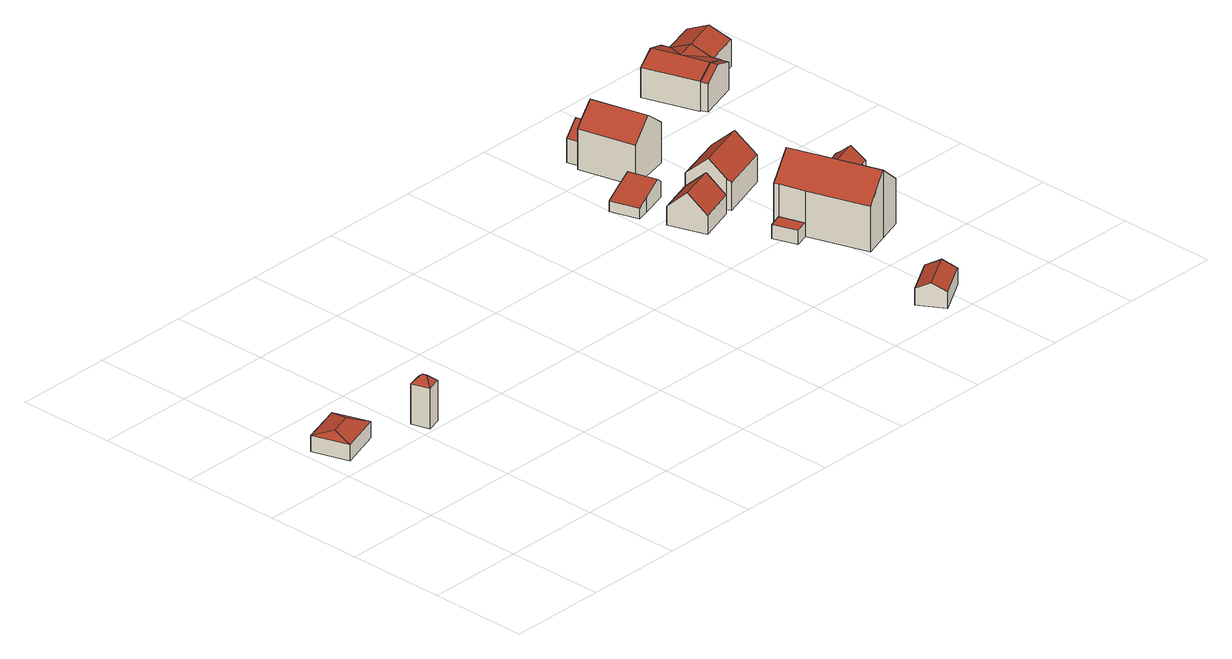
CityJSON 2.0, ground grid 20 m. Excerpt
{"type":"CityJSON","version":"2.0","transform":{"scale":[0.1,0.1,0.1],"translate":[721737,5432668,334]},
"CityObjects":{
"building1":{"type":"Building","attributes":{"Gemeindeschluessel":"09362000","HoeheDach":"340.450","HoeheGrund":"336.060","Methode":"2000","NiedrigsteTraufeDesGebaeudes":"339.443","Geometrietyp2DReferenz":"3000","measuredHeight":4.39,"function":"31001_2000","roofType":"3200"},"geometry":[{"type":"Solid","lod":"2","boundaries":[[[[0,1,2,3]],[[4,5,6,7,8,9]],[[9,8,10]],[[6,11,7]],[[10,8,7,11,2,1]],[[12,5,4,13]],[[0,3,12,13]],[[0,13,4,9,10,1]],[[12,3,2,11,6,5]]]],"semantics":{"surfaces":[{"type":"WallSurface","Flaeche":"29.898","Z_MAX":"3.383","Z_MAX_ASL":"339.443","Z_MIN":"0.000","Z_MIN_ASL":"336.060"},{"type":"RoofSurface","Dachneigung":"75.371","Dachorientierung":"161.639","Flaeche":"26.920","Z_MAX":"4.390","Z_MAX_ASL":"340.450","Z_MIN":"3.383","Z_MIN_ASL":"339.443"},{"type":"RoofSurface","Dachneigung":"64.712","Dachorientierung":"251.627","Flaeche":"8.899","Z_MAX":"4.390","Z_MAX_ASL":"340.450","Z_MIN":"3.394","Z_MIN_ASL":"339.454"},{"type":"RoofSurface","Dachneigung":"64.709","Dachorientierung":"71.627","Flaeche":"8.898","Z_MAX":"4.390","Z_MAX_ASL":"340.450","Z_MIN":"3.394","Z_MIN_ASL":"339.454"},{"type":"RoofSurface","Dachneigung":"75.366","Dachorientierung":"341.639","Flaeche":"26.912","Z_MAX":"4.390","Z_MAX_ASL":"340.450","Z_MIN":"3.383","Z_MIN_ASL":"339.443"},{"type":"WallSurface","Flaeche":"29.894","Z_MAX":"3.383","Z_MAX_ASL":"339.443","Z_MIN":"0.000","Z_MIN_ASL":"336.060"},{"type":"GroundSurface","Flaeche":"68.180","Z_MAX":"0.000","Z_MAX_ASL":"336.060","Z_MIN":"0.000","Z_MIN_ASL":"336.060"},{"type":"WallSurface","Flaeche":"26.185","Z_MAX":"3.394","Z_MAX_ASL":"339.454","Z_MIN":"0.000","Z_MIN_ASL":"336.060"},{"type":"WallSurface","Flaeche":"26.184","Z_MAX":"3.394","Z_MAX_ASL":"339.454","Z_MIN":"0.000","Z_MIN_ASL":"336.060"}],"values":[[0,1,2,3,4,5,6,7,8]]}}]},
"building2":{"type":"Building","attributes":{"Gemeindeschluessel":"09362000","HoeheDach":"344.530","HoeheGrund":"334.570","Methode":"1000","NiedrigsteTraufeDesGebaeudes":"342.916","Geometrietyp2DReferenz":"3000","measuredHeight":9.96,"function":"31001_2523","roofType":"3200"},"address":[{"Country":"Germany","Locality":"Regensburg","ThoroughfareName":"Mattinger Straße 24a"}],"geometry":[{"type":"Solid","lod":"2","boundaries":[[[[14,15,16]],[[17,18,19]],[[18,17,15,14]],[[20,19,16,21]],[[21,16,15,22]],[[19,18,14,16]],[[22,15,17,23]],[[23,17,19,20]],[[20,21,22,23]]]],"semantics":{"surfaces":[{"type":"RoofSurface","Dachneigung":"43.685","Dachorientierung":"345.514","Flaeche":"3.411","Z_MAX":"9.960","Z_MAX_ASL":"344.530","Z_MIN":"8.351","Z_MIN_ASL":"342.921"},{"type":"RoofSurface","Dachneigung":"43.630","Dachorientierung":"165.621","Flaeche":"3.426","Z_MAX":"9.960","Z_MAX_ASL":"344.530","Z_MIN":"8.345","Z_MIN_ASL":"342.916"},{"type":"RoofSurface","Dachneigung":"43.676","Dachorientierung":"75.300","Flaeche":"5.090","Z_MAX":"9.960","Z_MAX_ASL":"344.530","Z_MIN":"8.351","Z_MIN_ASL":"342.921"},{"type":"WallSurface","Flaeche":"31.916","Z_MAX":"8.353","Z_MAX_ASL":"342.923","Z_MIN":"-0.000","Z_MIN_ASL":"334.570"},{"type":"WallSurface","Flaeche":"25.626","Z_MAX":"8.353","Z_MAX_ASL":"342.923","Z_MIN":"-0.000","Z_MIN_ASL":"334.570"},{"type":"RoofSurface","Dachneigung":"43.665","Dachorientierung":"255.337","Flaeche":"5.092","Z_MAX":"9.960","Z_MAX_ASL":"344.530","Z_MIN":"8.345","Z_MIN_ASL":"342.916"},{"type":"WallSurface","Flaeche":"31.943","Z_MAX":"8.352","Z_MAX_ASL":"342.922","Z_MIN":"-0.000","Z_MIN_ASL":"334.570"},{"type":"WallSurface","Flaeche":"25.696","Z_MAX":"8.352","Z_MAX_ASL":"342.922","Z_MIN":"-0.000","Z_MIN_ASL":"334.570"},{"type":"GroundSurface","Flaeche":"11.751","Z_MAX":"-0.000","Z_MAX_ASL":"334.570","Z_MIN":"-0.000","Z_MIN_ASL":"334.570"}],"values":[[0,1,2,3,4,5,6,7,8]]}}]},
"building3":{"type":"Building","attributes":{"Gemeindeschluessel":"09362000","HoeheDach":"340.598","HoeheGrund":"335.690","Methode":"1000","NiedrigsteTraufeDesGebaeudes":"339.136","Geometrietyp2DReferenz":"3000","measuredHeight":4.91,"function":"31001_2000","roofType":"3100"},"geometry":[{"type":"Solid","lod":"2","boundaries":[[[[24,25,26,27]],[[26,28,29,30,27]],[[28,31,32,29]],[[24,33,32,31,25]],[[25,31,28,26]],[[27,30,33,24]],[[29,32,33,30]]]],"semantics":{"surfaces":[{"type":"GroundSurface","Flaeche":"51.021","Z_MAX":"0.000","Z_MAX_ASL":"335.690","Z_MIN":"0.000","Z_MIN_ASL":"335.690"},{"type":"WallSurface","Flaeche":"25.071","Z_MAX":"4.908","Z_MAX_ASL":"340.598","Z_MIN":"0.000","Z_MIN_ASL":"335.690"},{"type":"RoofSurface","Dachneigung":"64.046","Dachorientierung":"149.424","Flaeche":"28.374","Z_MAX":"4.908","Z_MAX_ASL":"340.598","Z_MIN":"3.450","Z_MIN_ASL":"339.140"},{"type":"WallSurface","Flaeche":"25.023","Z_MAX":"4.908","Z_MAX_ASL":"340.598","Z_MIN":"0.000","Z_MIN_ASL":"335.690"},{"type":"WallSurface","Flaeche":"29.401","Z_MAX":"3.450","Z_MAX_ASL":"339.140","Z_MIN":"0.000","Z_MIN_ASL":"335.690"},{"type":"WallSurface","Flaeche":"29.324","Z_MAX":"3.452","Z_MAX_ASL":"339.142","Z_MIN":"0.000","Z_MIN_ASL":"335.690"},{"type":"RoofSurface","Dachneigung":"64.054","Dachorientierung":"329.430","Flaeche":"28.369","Z_MAX":"4.908","Z_MAX_ASL":"340.598","Z_MIN":"3.446","Z_MIN_ASL":"339.136"}],"values":[[0,1,2,3,4,5,6]]}}]},
"building4":{"type":"Building","attributes":{"Gemeindeschluessel":"09362000","HoeheDach":"339.683","HoeheGrund":"335.440","Methode":"2000","NiedrigsteTraufeDesGebaeudes":"337.561","Geometrietyp2DReferenz":"3000","measuredHeight":4.24,"function":"31001_2000","roofType":"3100"},"geometry":[{"type":"Solid","lod":"2","boundaries":[[[[34,35,36,37,38]],[[39,40,34,38,41,42]],[[41,43,44,42]],[[43,37,36,45,46,44]],[[39,46,45,47,40]],[[42,44,46,39]],[[38,37,43,41]],[[40,47,35,34]],[[36,35,47,45]]]],"semantics":{"surfaces":[{"type":"WallSurface","Flaeche":"20.824","Z_MAX":"4.243","Z_MAX_ASL":"339.683","Z_MIN":"0.000","Z_MIN_ASL":"335.440"},{"type":"GroundSurface","Flaeche":"52.099","Z_MAX":"0.000","Z_MAX_ASL":"335.440","Z_MIN":"0.000","Z_MIN_ASL":"335.440"},{"type":"WallSurface","Flaeche":"12.816","Z_MAX":"2.121","Z_MAX_ASL":"337.561","Z_MIN":"0.000","Z_MIN_ASL":"335.440"},{"type":"RoofSurface","Dachneigung":"74.140","Dachorientierung":"254.436","Flaeche":"46.868","Z_MAX":"4.243","Z_MAX_ASL":"339.683","Z_MIN":"2.121","Z_MIN_ASL":"337.561"},{"type":"WallSurface","Flaeche":"20.845","Z_MAX":"4.243","Z_MAX_ASL":"339.683","Z_MIN":"0.000","Z_MIN_ASL":"335.440"},{"type":"WallSurface","Flaeche":"7.393","Z_MAX":"2.949","Z_MAX_ASL":"338.389","Z_MIN":"0.000","Z_MIN_ASL":"335.440"},{"type":"WallSurface","Flaeche":"7.187","Z_MAX":"2.929","Z_MAX_ASL":"338.369","Z_MIN":"0.000","Z_MIN_ASL":"335.440"},{"type":"WallSurface","Flaeche":"19.569","Z_MAX":"3.272","Z_MAX_ASL":"338.712","Z_MIN":"0.000","Z_MIN_ASL":"335.440"},{"type":"RoofSurface","Dachneigung":"49.253","Dachorientierung":"74.434","Flaeche":"9.259","Z_MAX":"4.243","Z_MAX_ASL":"339.683","Z_MIN":"3.211","Z_MIN_ASL":"338.651"}],"values":[[0,1,2,3,4,5,6,7,8]]}}]},
"building5":{"type":"Building","attributes":{"Gemeindeschluessel":"09362000","HoeheDach":"342.870","HoeheGrund":"335.370","Methode":"2000","NiedrigsteTraufeDesGebaeudes":"339.220","Geometrietyp2DReferenz":"3000","measuredHeight":7.5,"function":"31001_2000","roofType":"3100"},"geometry":[{"type":"Solid","lod":"2","boundaries":[[[[48,49,50,51,52]],[[49,53,54,50]],[[55,53,49,48]],[[56,57,54,53,55]],[[50,54,57,51]],[[56,55,48,52]],[[52,51,57,56]]]],"semantics":{"surfaces":[{"type":"WallSurface","Flaeche":"45.600","Z_MAX":"7.500","Z_MAX_ASL":"342.870","Z_MIN":"0.000","Z_MIN_ASL":"335.370"},{"type":"RoofSurface","Dachneigung":"47.783","Dachorientierung":"161.901","Flaeche":"43.367","Z_MAX":"7.500","Z_MAX_ASL":"342.870","Z_MIN":"3.850","Z_MIN_ASL":"339.220"},{"type":"WallSurface","Flaeche":"30.811","Z_MAX":"3.859","Z_MAX_ASL":"339.229","Z_MIN":"0.000","Z_MIN_ASL":"335.370"},{"type":"WallSurface","Flaeche":"45.636","Z_MAX":"7.500","Z_MAX_ASL":"342.870","Z_MIN":"0.000","Z_MIN_ASL":"335.370"},{"type":"RoofSurface","Dachneigung":"47.780","Dachorientierung":"341.903","Flaeche":"43.367","Z_MAX":"7.500","Z_MAX_ASL":"342.870","Z_MIN":"3.855","Z_MIN_ASL":"339.225"},{"type":"GroundSurface","Flaeche":"64.240","Z_MAX":"0.000","Z_MAX_ASL":"335.370","Z_MIN":"0.000","Z_MIN_ASL":"335.370"},{"type":"WallSurface","Flaeche":"30.827","Z_MAX":"3.855","Z_MAX_ASL":"339.225","Z_MIN":"0.000","Z_MIN_ASL":"335.370"}],"values":[[0,1,2,3,4,5,6]]}}]},
"building6":{"type":"Building","attributes":{"Gemeindeschluessel":"09362000","HoeheDach":"338.458","HoeheGrund":"335.558","Methode":"1000","NiedrigsteTraufeDesGebaeudes":"338.458","Geometrietyp2DReferenz":"3000","measuredHeight":2.9,"function":"31001_2000","roofType":"1000","storeysAboveGround":1},"geometry":[{"type":"Solid","lod":"2","boundaries":[[[[58,59,60,61]],[[62,63,64,65]],[[60,59,64,63]],[[65,64,59,58]],[[61,60,63,62]],[[65,58,61,62]]]],"semantics":{"surfaces":[{"type":"WallSurface","Flaeche":"8.630","Z_MAX":"2.900","Z_MAX_ASL":"338.458","Z_MIN":"0.000","Z_MIN_ASL":"335.558"},{"type":"WallSurface","Flaeche":"8.575","Z_MAX":"2.900","Z_MAX_ASL":"338.458","Z_MIN":"0.000","Z_MIN_ASL":"335.558"},{"type":"RoofSurface","Dachneigung":"90.000","Dachorientierung":"-1.000","Flaeche":"15.318","Z_MAX":"2.900","Z_MAX_ASL":"338.458","Z_MIN":"2.900","Z_MIN_ASL":"338.458"},{"type":"WallSurface","Flaeche":"14.939","Z_MAX":"2.900","Z_MAX_ASL":"338.458","Z_MIN":"0.000","Z_MIN_ASL":"335.558"},{"type":"WallSurface","Flaeche":"15.013","Z_MAX":"2.900","Z_MAX_ASL":"338.458","Z_MIN":"0.000","Z_MIN_ASL":"335.558"},{"type":"GroundSurface","Flaeche":"15.318","Z_MAX":"0.000","Z_MAX_ASL":"335.558","Z_MIN":"0.000","Z_MIN_ASL":"335.558"}],"values":[[0,1,2,3,4,5]]}}]},
"building7":{"type":"Building","attributes":{"Gemeindeschluessel":"09362000","HoeheDach":"349.700","HoeheGrund":"335.704","Methode":"2000","NiedrigsteTraufeDesGebaeudes":"345.128","Geometrietyp2DReferenz":"3000","measuredHeight":14,"function":"31001_1000","roofType":"3100","storeysAboveGround":3},"address":[{"Country":"Germany","Locality":"Regensburg","ThoroughfareName":"Mattinger Straße 20"}],"geometry":[{"type":"Solid","lod":"2","boundaries":[[[[66,67,68,69,70,71,72]],[[73,74,75,76]],[[77,78,67,66]],[[79,80,81,73,76,82,83,84,78,77,85,86,87,88]],[[89,66,72,90,91,92]],[[76,75,93,82]],[[75,74,94,95,96,97]],[[89,92,86,85]],[[81,94,74,73]],[[77,66,89,85]],[[75,97,98,99,90,72,71,100,93]],[[69,68,84,83]],[[87,86,92,91,99,98]],[[80,95,94,81]],[[84,68,67,78]],[[99,91,90]],[[79,88,97,96]],[[79,96,95,80]],[[87,98,97,88]],[[83,82,93,100,70,69]],[[71,70,100]]]],"semantics":{"surfaces":[{"type":"RoofSurface","Dachneigung":"50.254","Dachorientierung":"341.709","Flaeche":"16.794","Z_MAX":"13.096","Z_MAX_ASL":"348.800","Z_MIN":"10.615","Z_MIN_ASL":"346.319"},{"type":"WallSurface","Flaeche":"63.049","Z_MAX":"13.996","Z_MAX_ASL":"349.700","Z_MIN":"-0.004","Z_MIN_ASL":"335.700"},{"type":"WallSurface","Flaeche":"21.840","Z_MAX":"13.096","Z_MAX_ASL":"348.800","Z_MIN":"-0.004","Z_MIN_ASL":"335.700"},{"type":"GroundSurface","Flaeche":"213.638","Z_MAX":"-0.004","Z_MAX_ASL":"335.700","Z_MIN":"-0.004","Z_MIN_ASL":"335.700"},{"type":"RoofSurface","Dachneigung":"50.259","Dachorientierung":"161.716","Flaeche":"16.823","Z_MAX":"13.096","Z_MAX_ASL":"348.800","Z_MIN":"10.616","Z_MIN_ASL":"346.320"},{"type":"WallSurface","Flaeche":"63.159","Z_MAX":"13.996","Z_MAX_ASL":"349.700","Z_MIN":"-0.004","Z_MIN_ASL":"335.700"},{"type":"RoofSurface","Dachneigung":"49.726","Dachorientierung":"251.827","Flaeche":"133.994","Z_MAX":"13.996","Z_MAX_ASL":"349.700","Z_MIN":"9.438","Z_MIN_ASL":"345.142"},{"type":"WallSurface","Flaeche":"16.068","Z_MAX":"10.672","Z_MAX_ASL":"346.376","Z_MIN":"-0.004","Z_MIN_ASL":"335.700"},{"type":"WallSurface","Flaeche":"9.381","Z_MAX":"9.447","Z_MAX_ASL":"345.152","Z_MIN":"-0.004","Z_MIN_ASL":"335.700"},{"type":"WallSurface","Flaeche":"34.531","Z_MAX":"13.086","Z_MAX_ASL":"348.790","Z_MIN":"-0.004","Z_MIN_ASL":"335.700"},{"type":"RoofSurface","Dachneigung":"49.777","Dachorientierung":"71.829","Flaeche":"112.053","Z_MAX":"13.996","Z_MAX_ASL":"349.700","Z_MIN":"9.424","Z_MIN_ASL":"345.128"},{"type":"WallSurface","Flaeche":"16.068","Z_MAX":"10.701","Z_MAX_ASL":"346.405","Z_MIN":"-0.004","Z_MIN_ASL":"335.700"},{"type":"WallSurface","Flaeche":"62.342","Z_MAX":"10.672","Z_MAX_ASL":"346.376","Z_MIN":"-0.004","Z_MIN_ASL":"335.700"},{"type":"WallSurface","Flaeche":"48.918","Z_MAX":"9.447","Z_MAX_ASL":"345.152","Z_MIN":"-0.004","Z_MIN_ASL":"335.700"},{"type":"WallSurface","Flaeche":"12.817","Z_MAX":"11.639","Z_MAX_ASL":"347.343","Z_MIN":"-0.004","Z_MIN_ASL":"335.700"},{"type":"WallSurface","Flaeche":"0.830","Z_MAX":"10.616","Z_MAX_ASL":"346.320","Z_MIN":"9.431","Z_MIN_ASL":"345.135"},{"type":"WallSurface","Flaeche":"63.248","Z_MAX":"13.996","Z_MAX_ASL":"349.700","Z_MIN":"-0.004","Z_MIN_ASL":"335.700"},{"type":"WallSurface","Flaeche":"121.499","Z_MAX":"9.443","Z_MAX_ASL":"345.148","Z_MIN":"-0.004","Z_MIN_ASL":"335.700"},{"type":"WallSurface","Flaeche":"63.020","Z_MAX":"13.981","Z_MAX_ASL":"349.685","Z_MIN":"-0.004","Z_MIN_ASL":"335.700"},{"type":"WallSurface","Flaeche":"62.543","Z_MAX":"10.701","Z_MAX_ASL":"346.405","Z_MIN":"-0.004","Z_MIN_ASL":"335.700"},{"type":"WallSurface","Flaeche":"0.839","Z_MAX":"10.616","Z_MAX_ASL":"346.320","Z_MIN":"9.424","Z_MIN_ASL":"345.128"}],"values":[[0,1,2,3,4,5,6,7,8,9,10,11,12,13,14,15,16,17,18,19,20]]}}]},
"building8":{"type":"Building","attributes":{"Gemeindeschluessel":"09362000","HoeheDach":"345.900","HoeheGrund":"336.270","Methode":"2000","NiedrigsteTraufeDesGebaeudes":"341.775","Geometrietyp2DReferenz":"3000","measuredHeight":9.63,"function":"31001_1000","roofType":"3100"},"address":[{"Country":"Germany","Locality":"Regensburg","ThoroughfareName":"Mattinger Straße 20a"}],"geometry":[{"type":"Solid","lod":"2","boundaries":[[[[101,102,103,104,105]],[[106,101,105,107,108]],[[109,110,111,106,108]],[[109,112,104,103,110]],[[105,104,112,107]],[[108,107,112,109]],[[110,103,102,111]],[[111,102,101,106]]]],"semantics":{"surfaces":[{"type":"RoofSurface","Dachneigung":"47.928","Dachorientierung":"164.211","Flaeche":"65.931","Z_MAX":"9.630","Z_MAX_ASL":"345.900","Z_MIN":"5.611","Z_MIN_ASL":"341.881"},{"type":"WallSurface","Flaeche":"62.563","Z_MAX":"9.630","Z_MAX_ASL":"345.900","Z_MIN":"0.000","Z_MIN_ASL":"336.270"},{"type":"GroundSurface","Flaeche":"99.303","Z_MAX":"0.000","Z_MAX_ASL":"336.270","Z_MIN":"0.000","Z_MIN_ASL":"336.270"},{"type":"WallSurface","Flaeche":"68.510","Z_MAX":"9.630","Z_MAX_ASL":"345.900","Z_MIN":"0.000","Z_MIN_ASL":"336.270"},{"type":"RoofSurface","Dachneigung":"47.929","Dachorientierung":"344.211","Flaeche":"67.846","Z_MAX":"9.630","Z_MAX_ASL":"345.900","Z_MIN":"5.505","Z_MIN_ASL":"341.775"},{"type":"WallSurface","Flaeche":"60.698","Z_MAX":"5.505","Z_MAX_ASL":"341.775","Z_MIN":"0.000","Z_MIN_ASL":"336.270"},{"type":"WallSurface","Flaeche":"61.800","Z_MAX":"5.624","Z_MAX_ASL":"341.894","Z_MIN":"0.000","Z_MIN_ASL":"336.270"},{"type":"WallSurface","Flaeche":"5.869","Z_MAX":"6.498","Z_MAX_ASL":"342.768","Z_MIN":"0.000","Z_MIN_ASL":"336.270"}],"values":[[0,1,2,3,4,5,6,7]]}}]},
"building9":{"type":"Building","attributes":{"Gemeindeschluessel":"09362000","HoeheDach":"347.850","HoeheGrund":"335.680","Methode":"2000","NiedrigsteTraufeDesGebaeudes":"340.103","Geometrietyp2DReferenz":"3000","measuredHeight":12.17,"function":"31001_1000","roofType":"3100"},"address":[{"Country":"Germany","Locality":"Regensburg","ThoroughfareName":"Mattinger Straße 18"}],"geometry":[{"type":"Solid","lod":"2","boundaries":[[[[113,114,115,116,117]],[[118,113,117,119,120,121]],[[122,123,124,125]],[[126,127,128,129]],[[130,131,121,120]],[[132,124,123,133,119,117,116]],[[129,128,115,114]],[[126,125,124,132,127]],[[120,119,133,130]],[[118,121,131,134]],[[127,132,116,115,128]],[[122,134,131,130,133,123]],[[126,129,114,113,118,134,122,125]]]],"semantics":{"surfaces":[{"type":"WallSurface","Flaeche":"71.030","Z_MAX":"12.170","Z_MAX_ASL":"347.850","Z_MIN":"0.000","Z_MIN_ASL":"335.680"},{"type":"WallSurface","Flaeche":"20.287","Z_MAX":"9.528","Z_MAX_ASL":"345.208","Z_MIN":"0.000","Z_MIN_ASL":"335.680"},{"type":"WallSurface","Flaeche":"74.226","Z_MAX":"8.514","Z_MAX_ASL":"344.194","Z_MIN":"0.000","Z_MIN_ASL":"335.680"},{"type":"WallSurface","Flaeche":"100.547","Z_MAX":"8.460","Z_MAX_ASL":"344.140","Z_MIN":"0.000","Z_MIN_ASL":"335.680"},{"type":"RoofSurface","Dachneigung":"50.372","Dachorientierung":"78.351","Flaeche":"6.423","Z_MAX":"5.730","Z_MAX_ASL":"341.410","Z_MIN":"4.423","Z_MIN_ASL":"340.103"},{"type":"RoofSurface","Dachneigung":"51.303","Dachorientierung":"78.349","Flaeche":"70.045","Z_MAX":"12.170","Z_MAX_ASL":"347.850","Z_MIN":"8.420","Z_MIN_ASL":"344.100"},{"type":"WallSurface","Flaeche":"12.519","Z_MAX":"9.572","Z_MAX_ASL":"345.252","Z_MIN":"0.000","Z_MIN_ASL":"335.680"},{"type":"WallSurface","Flaeche":"95.045","Z_MAX":"12.170","Z_MAX_ASL":"347.850","Z_MIN":"0.000","Z_MIN_ASL":"335.680"},{"type":"WallSurface","Flaeche":"8.526","Z_MAX":"8.420","Z_MAX_ASL":"344.100","Z_MIN":"5.730","Z_MIN_ASL":"341.410"},{"type":"WallSurface","Flaeche":"14.026","Z_MAX":"4.449","Z_MAX_ASL":"340.129","Z_MIN":"0.000","Z_MIN_ASL":"335.680"},{"type":"RoofSurface","Dachneigung":"51.303","Dachorientierung":"258.350","Flaeche":"70.544","Z_MAX":"12.170","Z_MAX_ASL":"347.850","Z_MIN":"8.460","Z_MIN_ASL":"344.140"},{"type":"WallSurface","Flaeche":"9.011","Z_MAX":"8.514","Z_MAX_ASL":"344.194","Z_MIN":"0.000","Z_MIN_ASL":"335.680"},{"type":"GroundSurface","Flaeche":"114.671","Z_MAX":"0.000","Z_MAX_ASL":"335.680","Z_MIN":"0.000","Z_MIN_ASL":"335.680"}],"values":[[0,1,2,3,4,5,6,7,8,9,10,11,12]]}}]},
"building10":{"type":"Building","attributes":{"Gemeindeschluessel":"09362000","HoeheDach":"343.160","HoeheGrund":"335.610","Methode":"2000","NiedrigsteTraufeDesGebaeudes":"340.569","Geometrietyp2DReferenz":"3000","measuredHeight":7.55,"function":"31001_2000","roofType":"3100"},"geometry":[{"type":"Solid","lod":"2","boundaries":[[[[135,136,137,138]],[[139,140,141,136,135]],[[135,138,142,139]],[[141,143,137,136]],[[141,140,144,143]],[[140,139,142,144]],[[137,143,144,142,138]]]],"semantics":{"surfaces":[{"type":"WallSurface","Flaeche":"15.138","Z_MAX":"4.960","Z_MAX_ASL":"340.570","Z_MIN":"0.000","Z_MIN_ASL":"335.610"},{"type":"WallSurface","Flaeche":"40.920","Z_MAX":"7.550","Z_MAX_ASL":"343.160","Z_MIN":"0.000","Z_MIN_ASL":"335.610"},{"type":"RoofSurface","Dachneigung":"51.640","Dachorientierung":"76.202","Flaeche":"12.555","Z_MAX":"7.550","Z_MAX_ASL":"343.160","Z_MIN":"4.960","Z_MIN_ASL":"340.570"},{"type":"GroundSurface","Flaeche":"19.406","Z_MAX":"0.000","Z_MAX_ASL":"335.610","Z_MIN":"0.000","Z_MIN_ASL":"335.610"},{"type":"WallSurface","Flaeche":"14.282","Z_MAX":"4.962","Z_MAX_ASL":"340.572","Z_MIN":"0.000","Z_MIN_ASL":"335.610"},{"type":"RoofSurface","Dachneigung":"51.634","Dachorientierung":"256.196","Flaeche":"12.190","Z_MAX":"7.550","Z_MAX_ASL":"343.160","Z_MIN":"4.959","Z_MIN_ASL":"340.569"},{"type":"WallSurface","Flaeche":"40.956","Z_MAX":"7.550","Z_MAX_ASL":"343.160","Z_MIN":"0.000","Z_MIN_ASL":"335.610"}],"values":[[0,1,2,3,4,5,6]]}}]},
"building11":{"type":"Building","attributes":{"Gemeindeschluessel":"09362000","HoeheDach":"346.070","HoeheGrund":"338.156","Methode":"2000","NiedrigsteTraufeDesGebaeudes":"344.387","Geometrietyp2DReferenz":"3000","measuredHeight":7.91,"function":"31001_1000","roofType":"3100"},"address":[{"Country":"Germany","Locality":"Regensburg","ThoroughfareName":"Mattinger Straße 13"}],"geometry":[{"type":"Solid","lod":"2","boundaries":[[[[145,146,147,148,149]],[[148,150,151,152,149]],[[150,148,147,153,154]],[[155,156,157,158]],[[159,153,147,146]],[[160,161,150]],[[161,151,150]],[[145,149,152,162]],[[156,155,162,152,151,161,160]],[[159,146,145,162,155,158]],[[150,154,157,156,160]],[[159,158,157,154,153]]]],"semantics":{"surfaces":[{"type":"WallSurface","Flaeche":"60.819","Z_MAX":"7.914","Z_MAX_ASL":"346.070","Z_MIN":"0.004","Z_MIN_ASL":"338.160"},{"type":"RoofSurface","Dachneigung":"68.658","Dachorientierung":"72.754","Flaeche":"17.874","Z_MAX":"7.914","Z_MAX_ASL":"346.070","Z_MIN":"6.232","Z_MIN_ASL":"344.389"},{"type":"RoofSurface","Dachneigung":"68.664","Dachorientierung":"252.721","Flaeche":"54.276","Z_MAX":"7.914","Z_MAX_ASL":"346.070","Z_MIN":"6.231","Z_MIN_ASL":"344.387"},{"type":"WallSurface","Flaeche":"9.575","Z_MAX":"6.233","Z_MAX_ASL":"344.390","Z_MIN":"0.004","Z_MIN_ASL":"338.160"},{"type":"WallSurface","Flaeche":"73.175","Z_MAX":"6.235","Z_MAX_ASL":"344.391","Z_MIN":"0.004","Z_MIN_ASL":"338.160"},{"type":"RoofSurface","Dachneigung":"67.059","Dachorientierung":"162.428","Flaeche":"9.297","Z_MAX":"7.914","Z_MAX_ASL":"346.070","Z_MIN":"6.231","Z_MIN_ASL":"344.387"},{"type":"RoofSurface","Dachneigung":"67.059","Dachorientierung":"342.428","Flaeche":"9.288","Z_MAX":"7.914","Z_MAX_ASL":"346.070","Z_MIN":"6.232","Z_MIN_ASL":"344.389"},{"type":"WallSurface","Flaeche":"9.261","Z_MAX":"6.233","Z_MAX_ASL":"344.389","Z_MIN":"0.004","Z_MIN_ASL":"338.160"},{"type":"WallSurface","Flaeche":"61.032","Z_MAX":"7.914","Z_MAX_ASL":"346.070","Z_MIN":"0.004","Z_MIN_ASL":"338.160"},{"type":"GroundSurface","Flaeche":"101.148","Z_MAX":"0.004","Z_MAX_ASL":"338.160","Z_MIN":"0.004","Z_MIN_ASL":"338.160"},{"type":"RoofSurface","Dachneigung":"68.670","Dachorientierung":"72.715","Flaeche":"18.066","Z_MAX":"7.914","Z_MAX_ASL":"346.070","Z_MIN":"6.231","Z_MIN_ASL":"344.387"},{"type":"WallSurface","Flaeche":"60.879","Z_MAX":"7.914","Z_MAX_ASL":"346.070","Z_MIN":"0.004","Z_MIN_ASL":"338.160"}],"values":[[0,1,2,3,4,5,6,7,8,9,10,11]]}}]},
"building12":{"type":"Building","attributes":{"Gemeindeschluessel":"09362000","HoeheDach":"346.060","HoeheGrund":"338.490","Methode":"2000","NiedrigsteTraufeDesGebaeudes":"344.281","Geometrietyp2DReferenz":"3000","measuredHeight":7.57,"function":"51009_1610","roofType":"3100"},"geometry":[{"type":"Solid","lod":"2","boundaries":[[[[163,164,165,166]],[[167,163,166,168]],[[169,165,164,154]],[[168,170,171,167]],[[170,169,154,171]],[[167,171,154,164,163]],[[166,165,169,170,168]]]],"semantics":{"surfaces":[{"type":"WallSurface","Flaeche":"9.148","Z_MAX":"5.791","Z_MAX_ASL":"344.281","Z_MIN":"0.000","Z_MIN_ASL":"338.490"},{"type":"GroundSurface","Flaeche":"13.509","Z_MAX":"0.000","Z_MAX_ASL":"338.490","Z_MIN":"0.000","Z_MIN_ASL":"338.490"},{"type":"RoofSurface","Dachneigung":"67.546","Dachorientierung":"73.428","Flaeche":"7.340","Z_MAX":"7.570","Z_MAX_ASL":"346.060","Z_MIN":"5.791","Z_MIN_ASL":"344.281"},{"type":"WallSurface","Flaeche":"9.075","Z_MAX":"5.803","Z_MAX_ASL":"344.293","Z_MIN":"0.000","Z_MIN_ASL":"338.490"},{"type":"RoofSurface","Dachneigung":"67.539","Dachorientierung":"253.428","Flaeche":"7.276","Z_MAX":"7.570","Z_MAX_ASL":"346.060","Z_MIN":"5.793","Z_MIN_ASL":"344.283"},{"type":"WallSurface","Flaeche":"57.483","Z_MAX":"7.570","Z_MAX_ASL":"346.060","Z_MIN":"0.000","Z_MIN_ASL":"338.490"},{"type":"WallSurface","Flaeche":"57.341","Z_MAX":"7.570","Z_MAX_ASL":"346.060","Z_MIN":"0.000","Z_MIN_ASL":"338.490"}],"values":[[0,1,2,3,4,5,6]]}}]},
"building13":{"type":"Building","attributes":{"Gemeindeschluessel":"09362000","HoeheDach":"346.070","HoeheGrund":"338.554","Methode":"2000","NiedrigsteTraufeDesGebaeudes":"344.213","Geometrietyp2DReferenz":"3000","measuredHeight":7.52,"function":"31001_1000","roofType":"3100"},"address":[{"Country":"Germany","Locality":"Regensburg","ThoroughfareName":"Mattinger Straße 13a"}],"geometry":[{"type":"Solid","lod":"2","boundaries":[[[[172,173,174,175,176]],[[161,174,173,177]],[[178,175,174,161]],[[179,178,161,177,180]],[[172,176,179,180]],[[176,175,178,179]],[[180,177,173,172]]]],"semantics":{"surfaces":[{"type":"WallSurface","Flaeche":"57.375","Z_MAX":"7.516","Z_MAX_ASL":"346.070","Z_MIN":"-0.004","Z_MIN_ASL":"338.550"},{"type":"RoofSurface","Dachneigung":"66.990","Dachorientierung":"342.536","Flaeche":"35.313","Z_MAX":"7.516","Z_MAX_ASL":"346.070","Z_MIN":"5.659","Z_MIN_ASL":"344.213"},{"type":"RoofSurface","Dachneigung":"66.990","Dachorientierung":"162.536","Flaeche":"35.292","Z_MAX":"7.516","Z_MAX_ASL":"346.070","Z_MIN":"5.668","Z_MIN_ASL":"344.221"},{"type":"WallSurface","Flaeche":"57.537","Z_MAX":"7.516","Z_MAX_ASL":"346.070","Z_MIN":"-0.004","Z_MIN_ASL":"338.550"},{"type":"GroundSurface","Flaeche":"64.988","Z_MAX":"-0.004","Z_MAX_ASL":"338.550","Z_MIN":"-0.004","Z_MIN_ASL":"338.550"},{"type":"WallSurface","Flaeche":"42.330","Z_MAX":"5.668","Z_MAX_ASL":"344.221","Z_MIN":"-0.004","Z_MIN_ASL":"338.550"},{"type":"WallSurface","Flaeche":"42.263","Z_MAX":"5.672","Z_MAX_ASL":"344.225","Z_MIN":"-0.004","Z_MIN_ASL":"338.550"}],"values":[[0,1,2,3,4,5,6]]}}]}
},
"vertices":[
[1,492,21],[1,492,54],[85,519,54],[85,519,21],[25,418,54],[109,446,54],[109,447,55],[77,476,64],[33,462,64],[25,419,55],[1,491,55],[85,519,55],[109,446,21],[25,418,21],
[231,434,105],[242,453,89],[212,445,89],[253,417,89],[234,427,105],[223,408,89],[223,408,6],[212,445,6],[242,453,6],[253,417,6],
[1189,104,17],[1220,53,17],[1147,9,17],[1116,61,17],[1147,9,51],[1131,35,66],[1116,61,51],[1220,53,51],[1205,78,66],[1189,104,51],
[1089,653,14],[1089,653,47],[1078,650,57],[1034,636,44],[1034,636,14],[1018,695,14],[1073,711,14],[1007,628,14],[990,686,14],[1007,628,36],[990,686,36],[1062,708,57],[1018,695,44],[1073,711,47],
[1050,503,14],[1050,503,52],[1038,541,89],[1025,579,52],[1025,579,14],[1126,528,52],[1114,566,89],[1126,528,14],[1101,604,14],[1101,604,52],
[1115,407,16],[1115,407,45],[1143,417,45],[1143,417,16],[1159,367,16],[1159,367,45],[1131,358,45],[1131,358,16],
[1286,374,148],[1281,391,133],[1277,402,124],[1263,397,124],[1262,398,123],[1249,393,123],[1231,356,148],[1140,426,17],[1140,426,111],[1191,443,157],[1191,443,17],[1286,374,17],[1281,391,17],[1199,245,17],[1159,367,17],[1143,417,17],[1242,460,17],[1263,397,17],[1277,402,17],[1295,346,17],[1281,342,17],[1301,279,17],[1250,262,17],[1295,346,124],[1268,337,123],[1281,341,123],[1281,342,124],[1242,460,111],[1143,417,112],[1159,367,111],[1199,245,111],[1250,262,157],[1301,279,111],[1281,341,111],[1262,398,111],
[1126,528,88],[1130,519,79],[1234,553,79],[1220,595,119],[1116,561,119],[1126,528,23],[1101,604,78],[1101,604,23],[1206,638,23],[1234,553,23],[1130,519,23],[1206,638,78],
[1133,843,17],[1069,828,17],[1069,828,113],[1101,835,139],[1133,843,112],[1161,850,17],[1146,847,101],[1146,847,74],[1161,850,61],[1153,816,17],[1153,816,102],[1174,731,102],[1174,731,17],[1084,709,17],[1084,709,101],[1056,824,101],[1056,824,17],[1154,816,74],[1169,820,61],[1129,720,139],[1154,816,101],[1169,820,17],
[1133,843,66],[1133,843,16],[1125,873,16],[1125,873,66],[1101,836,92],[1069,828,66],[1069,828,16],[1094,864,92],[1062,856,16],[1062,856,66],
[1369,912,42],[1287,886,42],[1287,886,104],[1328,899,121],[1369,912,104],[1346,843,121],[1375,894,104],[1374,898,104],[1322,774,104],[1363,787,121],[1400,815,42],[1400,815,104],[1404,800,104],[1404,800,42],[1322,774,42],[1399,818,104],[1387,856,121],[1374,898,42],
[1404,800,45],[1404,800,103],[1409,785,103],[1409,785,45],[1322,774,45],[1327,759,45],[1368,772,121],[1327,759,103],[1322,774,103],
[1445,920,46],[1445,920,102],[1458,879,121],[1471,837,102],[1471,837,46],[1374,898,102],[1400,815,102],[1400,815,46],[1374,898,46]
]}
